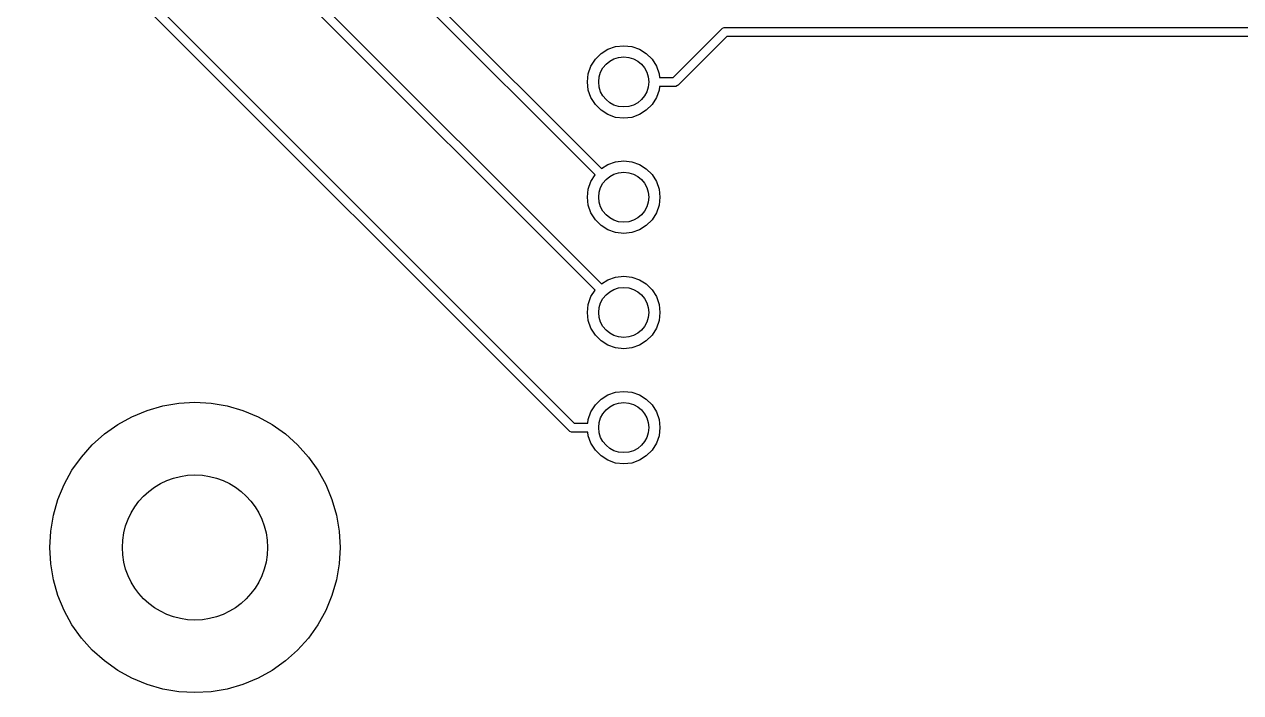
# Model space of a CAD drawing. Extents: x 2.09 to 5.54, y -4.3 to -1.49.
# Drawn here: x 2.096 to 3.151, y -4.299 to -3.719 of the extents above; entities that cross this region are included whole.
import ezdxf

# ---------------------------------------------------------------- set-up
doc = ezdxf.new("R2010")
doc.units = 0
doc.header["$MEASUREMENT"] = 0
doc.layers.add('BLACK', color=7, linetype='CONTINUOUS')

msp = doc.modelspace()

# ---------------------------------------------------------------- linework, layer by layer
at = {"layer": 'BLACK', "linetype": 'CONTINUOUS'}
for p, q in [((2.3091, -3.5565), (2.5968, -3.8443)), ((2.5913, -3.8499), (2.3023, -3.561)), ((2.1028, -3.5948), (2.5732, -4.0652)), ((2.5688, -4.0719), (2.096, -3.5992)), ((2.2933, -3.6408), (2.5968, -3.9443)), ((2.5913, -3.9499), (2.2866, -3.6452)), ((2.659, -3.7652), (2.7012, -3.7231)), ((2.7012, -3.7231), (2.7018, -3.7226)), ((2.7018, -3.7226), (2.7032, -3.722)), ((2.7032, -3.722), (2.704, -3.7219)), ((2.704, -3.7219), (3.3886, -3.7219)), ((2.7056, -3.7298), (2.6634, -3.7719)), ((3.387, -3.7298), (2.7056, -3.7298)), ((2.5915, -3.7495), (2.5965, -3.7445)), ((2.5965, -3.7445), (2.6024, -3.7408)), ((2.6024, -3.7408), (2.6091, -3.7385)), ((2.6091, -3.7385), (2.6161, -3.7377)), ((2.6161, -3.7377), (2.6231, -3.7385)), ((2.6231, -3.7385), (2.6298, -3.7408)), ((2.6298, -3.7408), (2.6357, -3.7445)), ((2.6357, -3.7445), (2.6407, -3.7495)), ((2.5854, -3.7622), (2.5877, -3.7555)), ((2.5877, -3.7555), (2.5915, -3.7495)), ((2.6407, -3.7495), (2.6445, -3.7555)), ((2.6445, -3.7555), (2.6468, -3.7622)), ((2.5846, -3.7692), (2.5854, -3.7622)), ((2.6468, -3.7622), (2.6472, -3.7652)), ((2.6472, -3.7652), (2.659, -3.7652)), ((2.5854, -3.7762), (2.5846, -3.7692)), ((2.5877, -3.7828), (2.5854, -3.7762)), ((2.6468, -3.7762), (2.6445, -3.7828)), ((2.6472, -3.7731), (2.6468, -3.7762)), ((2.6607, -3.7731), (2.6472, -3.7731)), ((2.6614, -3.773), (2.6607, -3.7731)), ((2.6628, -3.7724), (2.6614, -3.773)), ((2.6634, -3.7719), (2.6628, -3.7724)), ((2.5915, -3.7888), (2.5877, -3.7828)), ((2.5965, -3.7938), (2.5915, -3.7888)), ((2.6407, -3.7888), (2.6357, -3.7938)), ((2.6445, -3.7828), (2.6407, -3.7888)), ((2.6024, -3.7975), (2.5965, -3.7938)), ((2.6091, -3.7999), (2.6024, -3.7975)), ((2.6298, -3.7975), (2.6231, -3.7999)), ((2.6357, -3.7938), (2.6298, -3.7975)), ((2.6161, -3.8007), (2.6091, -3.7999)), ((2.6231, -3.7999), (2.6161, -3.8007)), ((2.5968, -3.8443), (2.6024, -3.8408)), ((2.6024, -3.8408), (2.6091, -3.8385)), ((2.6091, -3.8385), (2.6161, -3.8377)), ((2.6161, -3.8377), (2.6231, -3.8385)), ((2.6231, -3.8385), (2.6298, -3.8408)), ((2.6298, -3.8408), (2.6357, -3.8445)), ((2.5877, -3.8555), (2.5913, -3.8499)), ((2.6357, -3.8445), (2.6407, -3.8495)), ((2.6407, -3.8495), (2.6445, -3.8555)), ((2.5846, -3.8692), (2.5854, -3.8622)), ((2.5854, -3.8622), (2.5877, -3.8555)), ((2.6445, -3.8555), (2.6468, -3.8622)), ((2.6468, -3.8622), (2.6476, -3.8692)), ((2.5854, -3.8762), (2.5846, -3.8692)), ((2.6476, -3.8692), (2.6468, -3.8762)), ((2.5877, -3.8828), (2.5854, -3.8762)), ((2.5915, -3.8888), (2.5877, -3.8828)), ((2.6445, -3.8828), (2.6407, -3.8888)), ((2.6468, -3.8762), (2.6445, -3.8828)), ((2.5965, -3.8938), (2.5915, -3.8888)), ((2.6024, -3.8975), (2.5965, -3.8938)), ((2.6357, -3.8938), (2.6298, -3.8975)), ((2.6407, -3.8888), (2.6357, -3.8938)), ((2.6091, -3.8999), (2.6024, -3.8975)), ((2.6161, -3.9007), (2.6091, -3.8999)), ((2.6231, -3.8999), (2.6161, -3.9007)), ((2.6298, -3.8975), (2.6231, -3.8999)), ((2.5968, -3.9443), (2.6024, -3.9408)), ((2.6024, -3.9408), (2.6091, -3.9385)), ((2.6091, -3.9385), (2.6161, -3.9377)), ((2.6161, -3.9377), (2.6231, -3.9385)), ((2.6231, -3.9385), (2.6298, -3.9408)), ((2.6298, -3.9408), (2.6357, -3.9445)), ((2.6357, -3.9445), (2.6407, -3.9495)), ((2.5854, -3.9622), (2.5877, -3.9555)), ((2.5877, -3.9555), (2.5913, -3.9499)), ((2.6407, -3.9495), (2.6445, -3.9555)), ((2.6445, -3.9555), (2.6468, -3.9622)), ((2.5846, -3.9692), (2.5854, -3.9622)), ((2.6468, -3.9622), (2.6476, -3.9692)), ((2.5854, -3.9762), (2.5846, -3.9692)), ((2.5877, -3.9828), (2.5854, -3.9762)), ((2.6468, -3.9762), (2.6445, -3.9828)), ((2.6476, -3.9692), (2.6468, -3.9762)), ((2.5915, -3.9888), (2.5877, -3.9828)), ((2.5965, -3.9938), (2.5915, -3.9888)), ((2.6407, -3.9888), (2.6357, -3.9938)), ((2.6445, -3.9828), (2.6407, -3.9888)), ((2.6024, -3.9975), (2.5965, -3.9938)), ((2.6091, -3.9999), (2.6024, -3.9975)), ((2.6161, -4.0007), (2.6091, -3.9999)), ((2.6231, -3.9999), (2.6161, -4.0007)), ((2.6298, -3.9975), (2.6231, -3.9999)), ((2.6357, -3.9938), (2.6298, -3.9975)), ((2.5965, -4.0445), (2.6024, -4.0408)), ((2.6024, -4.0408), (2.6091, -4.0385)), ((2.6091, -4.0385), (2.6161, -4.0377)), ((2.6161, -4.0377), (2.6231, -4.0385)), ((2.6231, -4.0385), (2.6298, -4.0408)), ((2.6298, -4.0408), (2.6357, -4.0445)), ((2.2025, -4.0543), (2.2161, -4.0504)), ((2.2161, -4.0504), (2.23, -4.048)), ((2.23, -4.048), (2.2441, -4.0472)), ((2.2441, -4.0472), (2.2582, -4.048)), ((2.2582, -4.048), (2.2721, -4.0504)), ((2.2721, -4.0504), (2.2857, -4.0543)), ((2.5877, -4.0555), (2.5915, -4.0495)), ((2.5915, -4.0495), (2.5965, -4.0445)), ((2.6357, -4.0445), (2.6407, -4.0495)), ((2.6407, -4.0495), (2.6445, -4.0555)), ((2.1771, -4.0666), (2.1894, -4.0597)), ((2.1894, -4.0597), (2.2025, -4.0543)), ((2.2857, -4.0543), (2.2988, -4.0597)), ((2.2988, -4.0597), (2.3111, -4.0666)), ((2.5851, -4.0652), (2.5854, -4.0622)), ((2.5854, -4.0622), (2.5877, -4.0555)), ((2.6445, -4.0555), (2.6468, -4.0622)), ((2.6468, -4.0622), (2.6476, -4.0692)), ((2.1655, -4.0747), (2.1771, -4.0666)), ((2.3111, -4.0666), (2.3226, -4.0747)), ((2.5694, -4.0724), (2.5688, -4.0719)), ((2.5708, -4.073), (2.5694, -4.0724)), ((2.5716, -4.0731), (2.5708, -4.073)), ((2.5851, -4.0731), (2.5716, -4.0731)), ((2.5732, -4.0652), (2.5851, -4.0652)), ((2.5854, -4.0762), (2.5851, -4.0731)), ((2.6476, -4.0692), (2.6468, -4.0762)), ((2.1456, -4.0947), (2.155, -4.0841)), ((2.155, -4.0841), (2.1655, -4.0747)), ((2.3226, -4.0747), (2.3332, -4.0841)), ((2.3332, -4.0841), (2.3426, -4.0947)), ((2.5877, -4.0828), (2.5854, -4.0762)), ((2.5915, -4.0888), (2.5877, -4.0828)), ((2.6445, -4.0828), (2.6407, -4.0888)), ((2.6468, -4.0762), (2.6445, -4.0828)), ((2.1374, -4.1062), (2.1456, -4.0947)), ((2.3426, -4.0947), (2.3508, -4.1062)), ((2.5965, -4.0938), (2.5915, -4.0888)), ((2.6024, -4.0975), (2.5965, -4.0938)), ((2.6357, -4.0938), (2.6298, -4.0975)), ((2.6407, -4.0888), (2.6357, -4.0938)), ((2.6091, -4.0999), (2.6024, -4.0975)), ((2.6161, -4.1007), (2.6091, -4.0999)), ((2.6231, -4.0999), (2.6161, -4.1007)), ((2.6298, -4.0975), (2.6231, -4.0999)), ((2.1306, -4.1186), (2.1374, -4.1062)), ((2.3508, -4.1062), (2.3576, -4.1186)), ((2.1252, -4.1316), (2.1306, -4.1186)), ((2.3576, -4.1186), (2.363, -4.1316)), ((2.1213, -4.1452), (2.1252, -4.1316)), ((2.363, -4.1316), (2.3669, -4.1452)), ((2.1189, -4.1591), (2.1213, -4.1452)), ((2.3669, -4.1452), (2.3693, -4.1591)), ((2.1181, -4.1732), (2.1189, -4.1591)), ((2.3693, -4.1591), (2.3701, -4.1732)), ((2.1189, -4.1873), (2.1181, -4.1732)), ((2.3701, -4.1732), (2.3693, -4.1873)), ((2.1213, -4.2013), (2.1189, -4.1873)), ((2.3693, -4.1873), (2.3669, -4.2013)), ((2.1252, -4.2148), (2.1213, -4.2013)), ((2.3669, -4.2013), (2.363, -4.2148)), ((2.1306, -4.2279), (2.1252, -4.2148)), ((2.363, -4.2148), (2.3576, -4.2279)), ((2.1374, -4.2403), (2.1306, -4.2279)), ((2.3576, -4.2279), (2.3508, -4.2403)), ((2.1456, -4.2518), (2.1374, -4.2403)), ((2.3508, -4.2403), (2.3426, -4.2518)), ((2.155, -4.2623), (2.1456, -4.2518)), ((2.3426, -4.2518), (2.3332, -4.2623)), ((2.1655, -4.2717), (2.155, -4.2623)), ((2.3332, -4.2623), (2.3226, -4.2717)), ((2.1771, -4.2799), (2.1655, -4.2717)), ((2.3226, -4.2717), (2.3111, -4.2799)), ((2.1894, -4.2867), (2.1771, -4.2799)), ((2.3111, -4.2799), (2.2988, -4.2867)), ((2.2025, -4.2921), (2.1894, -4.2867)), ((2.2161, -4.2961), (2.2025, -4.2921)), ((2.2857, -4.2921), (2.2721, -4.2961)), ((2.2988, -4.2867), (2.2857, -4.2921)), ((2.23, -4.2984), (2.2161, -4.2961)), ((2.2441, -4.2992), (2.23, -4.2984)), ((2.2582, -4.2984), (2.2441, -4.2992)), ((2.2721, -4.2961), (2.2582, -4.2984))]:
    msp.add_line(p, q, dxfattribs=at)
at = {"layer": 'BLACK'}
for centre, radius in [((2.6161, -3.7692), 0.0217), ((2.6161, -3.8692), 0.0217), ((2.6161, -3.9692), 0.0217), ((2.6161, -4.0692), 0.0217), ((2.2441, -4.1732), 0.063)]:
    msp.add_circle(centre, radius, dxfattribs=at)

doc.saveas('drawing.dxf')
